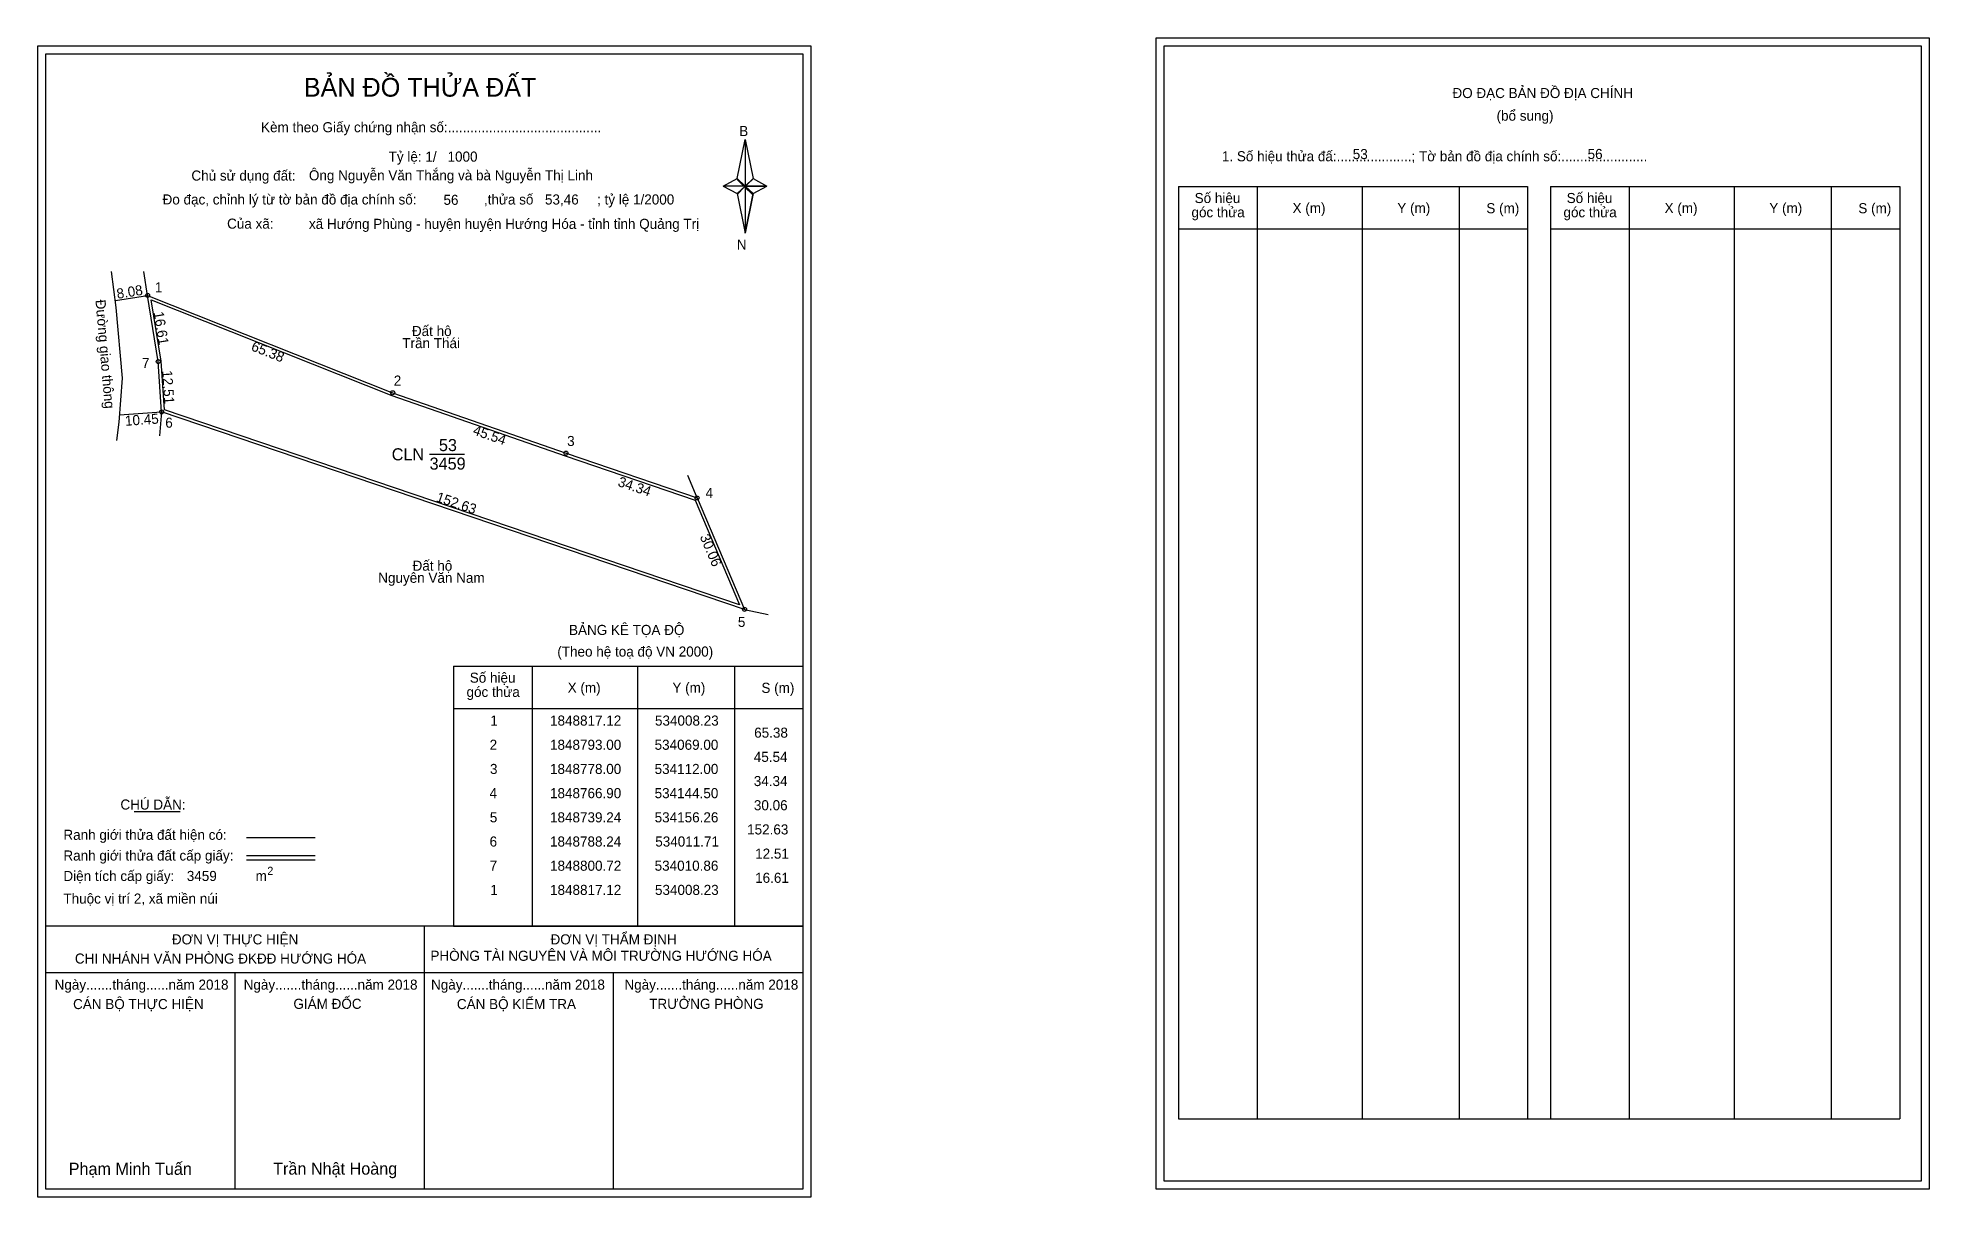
# Model space of a CAD drawing. Extents: x 533981 to 534450, y 1848593 to 1848881.
import ezdxf

# ---------------------------------------------------------------- set-up
doc = ezdxf.new("R2010")
doc.units = 0
for name, color, linetype in [('Level 1', 7, 'Continuous'), ('Level 10', 7, 'Continuous'), ('Level 11', 7, 'Continuous'), ('Level 13', 7, 'Continuous'), ('Level 23', 7, 'Continuous'), ('Level 27', 7, 'Continuous'), ('Level 3', 7, 'Continuous'), ('Level 36', 7, 'Continuous'), ('Level 49', 7, 'Continuous'), ('Level 5', 7, 'Continuous'), ('Level 53', 7, 'Continuous'), ('Level 55', 7, 'Continuous'), ('Level 6', 7, 'Continuous'), ('Level 63', 7, 'Continuous'), ('Level 9', 7, 'Continuous')]:
    doc.layers.add(name, color=color, linetype=linetype)

msp = doc.modelspace()

# ---------------------------------------------------------------- linework, layer by layer
at = {"layer": 'Level 1'}
for p, q in [((533983.01, 1848877.02), (533983.01, 1848877.02)), ((534260.33, 1848879.02), (534260.33, 1848879.02)), ((534154.43, 1848846.14), (534156.4, 1848855.78)), ((534156.4, 1848855.78), (534156.4, 1848844.26)), ((534156.4, 1848855.78), (534158.36, 1848846.14)), ((534150.99, 1848844.26), (534154.43, 1848846.14)), ((534154.43, 1848846.14), (534156.4, 1848844.26)), ((534156.25, 1848844.04), (534154.43, 1848845.92)), ((534156.4, 1848844.26), (534154.43, 1848842.42)), ((534156.25, 1848844.04), (534154.43, 1848842.2)), ((534154.43, 1848842.2), (534156.25, 1848844.04)), ((534154.43, 1848842.42), (534156.4, 1848832.56)), ((534158.22, 1848845.92), (534156.25, 1848844.04)), ((534156.25, 1848844.04), (534158.22, 1848845.92)), ((534158.22, 1848842.2), (534156.25, 1848844.04)), ((534158.36, 1848846.14), (534156.4, 1848844.26)), ((534156.4, 1848844.26), (534156.4, 1848832.56)), ((534156.4, 1848844.26), (534161.81, 1848844.26)), ((534156.4, 1848844.26), (534158.36, 1848842.42)), ((534158.36, 1848842.42), (534156.4, 1848832.56)), ((534158.36, 1848842.42), (534161.81, 1848844.26)), ((534263.86, 1848844.17), (534350.46, 1848844.17)), ((534283.45, 1848612.9), (534283.45, 1848844.17)), ((534309.52, 1848612.9), (534309.52, 1848844.17)), ((534333.5, 1848844.17), (534333.5, 1848612.9)), ((534350.46, 1848844.17), (534350.46, 1848612.9)), ((534356.12, 1848844.17), (534442.72, 1848844.17)), ((534375.71, 1848612.9), (534375.71, 1848844.17)), ((534401.78, 1848612.9), (534401.78, 1848844.17)), ((534425.76, 1848844.17), (534425.76, 1848612.9)), ((534442.72, 1848844.17), (534442.72, 1848612.9)), ((534263.86, 1848833.64), (534350.46, 1848833.64)), ((534356.12, 1848833.64), (534442.72, 1848833.64)), ((534084.1, 1848725.2), (534170.7, 1848725.2)), ((534103.69, 1848660.67), (534103.69, 1848725.2)), ((534129.76, 1848660.67), (534129.76, 1848725.2)), ((534153.74, 1848725.2), (534153.74, 1848660.67)), ((534084.1, 1848714.67), (534170.7, 1848714.67)), ((534004.93, 1848689.09), (534016.33, 1848689.09)), ((534032.79, 1848682.68), (534049.8, 1848682.68)), ((534032.79, 1848678.24), (534049.8, 1848678.24)), ((534032.79, 1848677.14), (534049.8, 1848677.14)), ((534089.83, 1848660.67), (533983, 1848660.67)), ((534170.7, 1848660.67), (534065.86, 1848660.67)), ((534076.86, 1848595.45), (534076.86, 1848660.67)), ((534084.1, 1848660.67), (534170.7, 1848660.67)), ((534170.71, 1848649.12), (533983, 1848649.12)), ((534029.93, 1848595.45), (534029.93, 1848649.12)), ((534123.78, 1848595.45), (534123.78, 1848649.12)), ((534263.86, 1848612.9), (534442.72, 1848612.9)), ((534170.7, 1848595.45), (534170.7, 1848595.45)), ((534448.03, 1848597.45), (534448.03, 1848597.45))]:
    msp.add_line(p, q, dxfattribs=at)
for points in [[(534154.43, 1848846.14), (534156.4, 1848855.78), (534156.4, 1848844.26)], [(534150.99, 1848844.26), (534154.43, 1848842.42), (534156.4, 1848844.26)], [(534156.4, 1848844.26), (534158.36, 1848846.14), (534161.81, 1848844.26)], [(534156.4, 1848844.26), (534156.4, 1848832.56), (534158.36, 1848842.42)]]:
    msp.add_lwpolyline(points, close=True, dxfattribs=at)
at = {"layer": 'Level 10'}
for points in [[(534011.71, 1848788.24), (534010.86, 1848800.72), (534008.23, 1848817.12), (534069, 1848793), (534112, 1848778), (534144.5, 1848766.9), (534156.26, 1848739.24)], [(534012.38, 1848788.75), (534011.56, 1848800.8), (534009.12, 1848816.02), (534068.76, 1848792.34), (534111.77, 1848777.34), (534143.98, 1848766.34), (534155, 1848740.4)]]:
    msp.add_lwpolyline(points, close=True, dxfattribs=at)
at = {"layer": 'Level 11'}
for centre in [(534008.23, 1848817.12), (534010.86, 1848800.72), (534069, 1848793), (534011.71, 1848788.24), (534011.71, 1848788.24), (534112, 1848778), (534144.5, 1848766.9), (534156.26, 1848739.24)]:
    msp.add_circle(centre, 0.5, dxfattribs=at)
at = {"layer": 'Level 23'}
msp.add_lwpolyline([(534000.57, 1848781.11), (534001.14, 1848785.65), (534002, 1848796.56), (534000.47, 1848814.16), (533999.3, 1848823.04)], dxfattribs=at)
at = {"layer": 'Level 27'}
for p, q in [((534008.23, 1848817.12), (534007.28, 1848823.04)), ((534011.71, 1848788.24), (534011.2, 1848782.26)), ((534144.5, 1848766.9), (534142.2, 1848772.44)), ((534156.26, 1848739.24), (534162.13, 1848737.98))]:
    msp.add_line(p, q, dxfattribs=at)
at = {"layer": 'Level 3'}
for p, q in [((534263.86, 1848844.17), (534263.86, 1848612.9)), ((534356.12, 1848844.17), (534356.12, 1848612.9)), ((534084.1, 1848725.2), (534084.1, 1848660.67))]:
    msp.add_line(p, q, dxfattribs=at)
at = {"layer": 'Level 5'}
for p, q in [((534000.25, 1848815.84), (534008.23, 1848817.12)), ((534001.29, 1848787.53), (534011.71, 1848788.24))]:
    msp.add_line(p, q, dxfattribs=at)
at = {"layer": 'Level 63'}
for points in [[(534258.33, 1848881.02), (534450.03, 1848881.02), (534450.03, 1848595.45), (534258.33, 1848595.45)], [(533981, 1848879.02), (534172.71, 1848879.02), (534172.71, 1848593.45), (533981, 1848593.45)], [(533983, 1848877.02), (534170.71, 1848877.02), (534170.71, 1848595.45), (533983, 1848595.45)], [(534260.33, 1848879.02), (534448.03, 1848879.02), (534448.03, 1848597.45), (534260.33, 1848597.45)]]:
    msp.add_lwpolyline(points, close=True, dxfattribs=at)
at = {"layer": 'Level 9'}
msp.add_line((534078.16, 1848777.71), (534086.84, 1848777.71), dxfattribs=at)

# ---------------------------------------------------------------- texts
at = {"layer": 'Level 1'}
for s, height, p in [('BẢN ĐỒ THỬA ĐẤT', 4.6657, (534046.97, 1848866.43)), ('ĐO ĐẠC BẢN ĐỒ ĐỊA CHÍNH', 2.5, (534331.81, 1848866.08)), ('(bổ sung)', 2.5, (534342.75, 1848860.46)), ('Kèm theo Giấy chứng nhận số:.........................................', 2.5, (534036.36, 1848857.6)), ('B', 2.5, (534154.94, 1848856.66)), ('1. Số hiệu thửa đấ:....................; Tờ bản đồ địa chính số:.......................', 2.5, (534274.64, 1848850.4)), ('Chủ sử dụng đất:', 2.5, (534019.09, 1848845.61)), ('Đo đạc, chỉnh lý từ tờ bản đồ địa chính số:                  ,thửa số                 ; tỷ lệ 1/2000', 2.5, (534011.94, 1848839.68)), ('Số hiệu', 2.5, (534267.88, 1848840.04)), ('Số hiệu', 2.5, (534360.14, 1848840.04)), ('góc thửa', 2.5, (534267.09, 1848836.51)), ('X (m)', 2.5, (534292.16, 1848837.56)), ('Y (m)', 2.5, (534318.14, 1848837.56)), ('S (m)', 2.5, (534340.22, 1848837.51)), ('góc thửa', 2.5, (534359.34, 1848836.51)), ('X (m)', 2.5, (534384.42, 1848837.56)), ('Y (m)', 2.5, (534410.39, 1848837.56)), ('S (m)', 2.5, (534432.47, 1848837.51)), ('Của xã:', 2.5, (534027.94, 1848833.68)), ('N', 2.5, (534154.34, 1848828.49)), ('BẢNG KÊ TỌA ĐỘ', 2.5, (534112.74, 1848732.9)), ('(Theo hệ toạ độ VN 2000)', 2.5, (534109.83, 1848727.54)), ('góc thửa', 2.5, (534087.32, 1848717.53)), ('Số hiệu', 2.5, (534088.12, 1848721.06)), ('X (m)', 2.5, (534112.4, 1848718.59)), ('Y (m)', 2.5, (534138.37, 1848718.59)), ('S (m)', 2.5, (534160.45, 1848718.54)), ('CHÚ DẪN:', 2.5, (534001.49, 1848689.59)), ('Ranh giới thửa đất hiện có:', 2.5, (533987.35, 1848682.09)), ('Ranh giới thửa đất cấp giấy:', 2.5, (533987.35, 1848676.95)), ('Diện tích cấp giấy:', 2.5, (533987.35, 1848671.87)), ('m', 2.5, (534035.01, 1848671.89)), ('2', 2, (534037.91, 1848673.4)), ('Thuộc vị trí 2, xã miền núi', 2.5, (533987.35, 1848666.27)), ('ĐƠN VỊ THỰC HIỆN', 2.5, (534014.24, 1848656.15)), ('ĐƠN VỊ THẨM ĐỊNH', 2.5, (534108.14, 1848656.15)), ('CHI NHÁNH VĂN PHÒNG ĐKĐĐ HƯỚNG HÓA', 2.5, (533990.2, 1848651.39)), ('PHÒNG TÀI NGUYÊN VÀ MÔI TRƯỜNG HƯỚNG HÓA', 2.5, (534078.37, 1848652.08)), ('Ngày.......tháng......năm 2018', 2.5, (533985.17, 1848644.92)), ('Ngày.......tháng......năm 2018', 2.5, (534032.05, 1848644.92)), ('Ngày.......tháng......năm 2018', 2.5, (534078.52, 1848644.92)), ('Ngày.......tháng......năm 2018', 2.5, (534126.48, 1848644.92)), ('CÁN BỘ THỰC HIỆN', 2.5, (533989.75, 1848640.1)), ('GIÁM ĐỐC', 2.5, (534044.39, 1848640.16)), ('CÁN BỘ KIỂM TRA', 2.5, (534084.93, 1848640.1)), ('TRƯỞNG PHÒNG', 2.5, (534132.62, 1848640.16)), ('Phạm Minh Tuấn', 3, (533988.66, 1848598.99)), ('Trần Nhật Hoàng', 3, (534039.36, 1848599.04))]:
    msp.add_text(s, height=height, dxfattribs=at).set_placement(p)
at = {"layer": 'Level 11'}
msp.add_text('Tỷ lệ: 1/', height=2.5, dxfattribs=at).set_placement((534068.01, 1848850.29))
at = {"layer": 'Level 13'}
for s, p in [('53', (534080.47, 1848778.51)), ('CLN', (534068.77, 1848776.21)), ('3459', (534078.16, 1848773.91))]:
    msp.add_text(s, height=3, dxfattribs=at).set_placement(p)
at = {"layer": 'Level 36'}
for s, p in [('Đất hộ', (534073.77, 1848807.05)), ('Trần Thái', (534071.39, 1848804.05)), ('Nguyên Văn Nam', (534065.42, 1848745.84)), ('Đất hộ', (534073.94, 1848748.84))]:
    msp.add_text(s, height=2.5, dxfattribs=at).set_placement(p)
at = {"layer": 'Level 49'}
for s, rotation, p in [('16.61', 279.1107, (534009.71, 1848812.93)), ('65.38', 338.3516, (534033.71, 1848803.56)), ('12.51', 273.8963, (534011.82, 1848798.45)), ('45.54', 340.7693, (534088.7, 1848782.7)), ('34.34', 341.143, (534124.64, 1848769.9)), ('152.63', 341.2742, (534079.58, 1848766.08)), ('30.06', 293.0334, (534145.11, 1848757.29))]:
    msp.add_text(s, height=2.5, rotation=rotation, dxfattribs=at).set_placement(p)
at = {"layer": 'Level 5'}
for s, rotation, p in [('8.08', 9.1107, (534000.75, 1848816.27)), ('Đường giao thông', 274.9683, (533995.29, 1848815.96)), ('10.45', 3.8963, (534002.71, 1848784.77))]:
    msp.add_text(s, height=2.5, rotation=rotation, dxfattribs=at).set_placement(p)
at = {"layer": 'Level 53'}
for s, p in [('1', (534093.2, 1848710.42)), ('1848817.12', (534108.03, 1848710.42)), ('534008.23', (534134.05, 1848710.42)), ('2', (534093.05, 1848704.42)), ('1848793.00', (534108.02, 1848704.42)), ('534069.00', (534133.96, 1848704.42)), ('65.38', (534158.65, 1848707.42)), ('45.54', (534158.56, 1848701.42)), ('3', (534093.13, 1848698.42)), ('1848778.00', (534108.02, 1848698.42)), ('534112.00', (534133.96, 1848698.42)), ('34.34', (534158.56, 1848695.42)), ('4', (534093.04, 1848692.42)), ('1848766.90', (534108.02, 1848692.42)), ('534144.50', (534133.96, 1848692.42)), ('30.06', (534158.58, 1848689.42)), ('5', (534093.09, 1848686.42)), ('1848739.24', (534108.02, 1848686.42)), ('534156.26', (534133.97, 1848686.42)), ('6', (534093.04, 1848680.42)), ('1848788.24', (534108.02, 1848680.42)), ('534011.71', (534134.12, 1848680.42)), ('152.63', (534156.9, 1848683.42)), ('12.51', (534158.89, 1848677.42)), ('7', (534093.06, 1848674.42)), ('1848800.72', (534108.03, 1848674.42)), ('534010.86', (534133.97, 1848674.42)), ('16.61', (534158.89, 1848671.42)), ('1', (534093.2, 1848668.42)), ('1848817.12', (534108.03, 1848668.42)), ('534008.23', (534134.05, 1848668.42))]:
    msp.add_text(s, height=2.5, dxfattribs=at).set_placement(p)
at = {"layer": 'Level 55'}
for s, height, p in [('1', 0.4, (534008.12, 1848817.12)), ('46', 0.11, (534008.15, 1848817.01)), ('46', 0.11, (534008.15, 1848817.01)), ('0', 0.11, (534008.19, 1848817.01)), ('0', 0.11, (534008.19, 1848817.01)), ('7', 0.4, (534010.73, 1848800.72)), ('0', 0.11, (534010.82, 1848800.61)), ('0', 0.11, (534010.82, 1848800.61)), ('2', 0.4, (534068.86, 1848793)), ('46', 0.11, (534068.92, 1848792.89)), ('46', 0.11, (534068.92, 1848792.89)), ('6', 0.4, (534011.57, 1848788.24)), ('60', 0.11, (534011.63, 1848788.13)), ('0', 0.11, (534011.67, 1848788.13)), ('0', 0.11, (534011.67, 1848788.13)), ('3', 0.4, (534111.88, 1848778)), ('46', 0.11, (534111.92, 1848777.89)), ('46', 0.11, (534111.92, 1848777.89)), ('4', 0.4, (534144.36, 1848766.9)), ('46', 0.11, (534144.42, 1848766.79)), ('46', 0.11, (534144.42, 1848766.79)), ('0', 0.11, (534144.46, 1848766.79)), ('5', 0.4, (534156.13, 1848739.24)), ('60', 0.11, (534156.18, 1848739.13)), ('0', 0.11, (534156.22, 1848739.13))]:
    msp.add_text(s, height=height, dxfattribs=at).set_placement(p)
at = {"layer": 'Level 6'}
for s, p in [('1000', (534082.61, 1848850.31)), ('53', (534307.09, 1848850.94)), ('56', (534365.33, 1848850.96)), ('Ông Nguyễn Văn Thắng và bà Nguyễn Thị Linh', (534048.23, 1848845.67)), ('56', (534081.6, 1848839.59)), ('53,46', (534106.77, 1848839.67)), ('xã Hướng Phùng - huyện huyện Hướng Hóa - tỉnh tỉnh Quảng Trị', (534048.24, 1848833.63)), ('3459', (534017.95, 1848671.88))]:
    msp.add_text(s, height=2.5, dxfattribs=at).set_placement(p)
at = {"layer": 'Level 9'}
for s, p in [('1', (534010.03, 1848817.87)), ('7', (534006.84, 1848799.11)), ('2', (534069.27, 1848794.75)), ('6', (534012.61, 1848784.31)), ('3', (534112.27, 1848779.77)), ('4', (534146.59, 1848766.89)), ('5', (534154.61, 1848734.9))]:
    msp.add_text(s, height=2.5, dxfattribs=at).set_placement(p)

doc.saveas('drawing.dxf')
